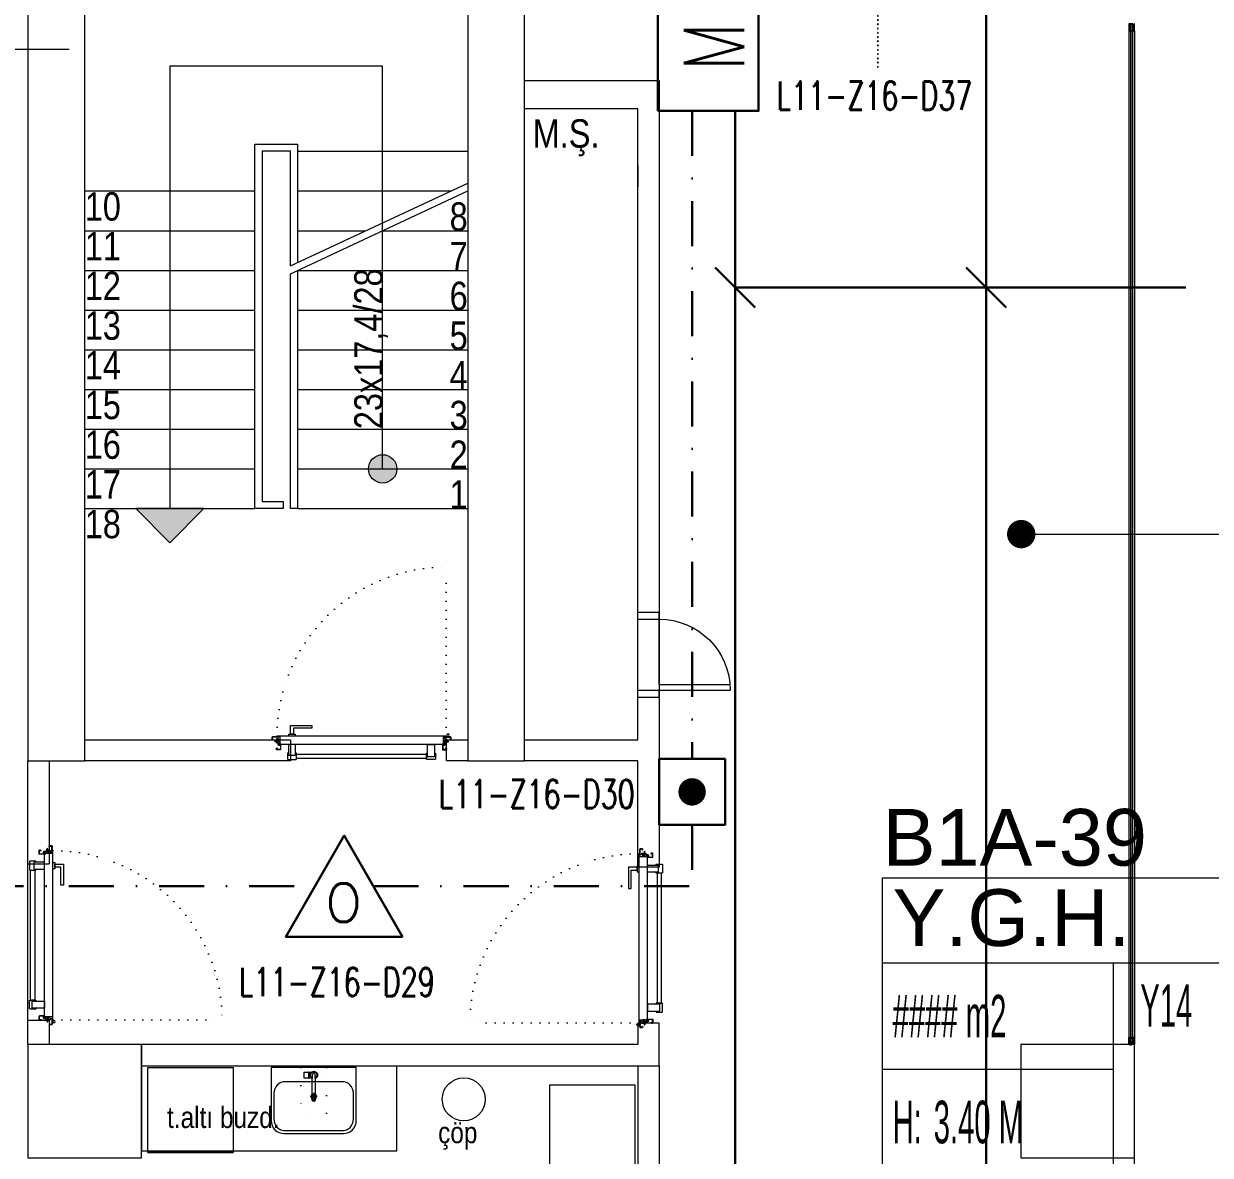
# Model space of a CAD drawing. Header units: metres. Extents: x -19121 to 152404, y -12107 to 29421.
# Drawn here: x 84857 to 85693, y 2402 to 3200 of the extents above; entities that cross this region are included whole.
import ezdxf
from ezdxf.enums import TextEntityAlignment as Align

# ---------------------------------------------------------------- set-up
doc = ezdxf.new("R2010")
doc.units = ezdxf.units.M
doc.header["$LTSCALE"] = 50
doc.header["$MEASUREMENT"] = 0
doc.linetypes.add('DASHDOT', pattern=[25.4, 12.7, -6.35, 0, -6.35])
doc.linetypes.add('DOT2', pattern=[0.125, 0, -0.125])
doc.layers.get('0').update_dxf_attribs({"color": 9, "lineweight": 9})
for name, color, linetype, lineweight in [('0 @ 1', 9, 'Continuous', 9), ('00', 9, 'Continuous', 9), ('01', 9, 'Continuous', 9), ('05', 9, 'Continuous', 9), ('06D', 9, 'Continuous', 9), ('10', 9, 'Continuous', 9), ('14', 9, 'Continuous', 9), ('15', 9, 'Continuous', 9), ('19', 9, 'Continuous', 9), ('20', 9, 'DOT2', 9), ('21', 9, 'Continuous', 9), ('21_mahal200', 9, 'Continuous', 9), ('25', 9, 'Continuous', 9), ('E-DEDEKTÖR NUMARALARI', 20, 'Continuous', 30), ('E-KABLO', 7, 'Continuous', 30), ('E-OPTİK DUMAN DEDEKTÖRÜ', 7, 'Continuous', 30), ('E-YANGIN İHBAR BUTONU', 7, 'Continuous', 30), ('E-YAZI', 7, 'Continuous', 30)]:
    doc.layers.add(name, color=color, linetype=linetype, lineweight=lineweight)
doc.styles.add('Arial', font='arial.ttf', dxfattribs={"height": 2.5})
doc.styles.add('E-YAZI', font='txttw.shx', dxfattribs={"height": 200})
doc.styles.add('MuuM_TEXT-ITALIC', font='ARIALNI.TTF')
doc.styles.add('MuuM_TEXT-STANDART', font='ARIALN.TTF')
doc.dimstyles.new('MuuM_DIM200', dxfattribs={"dimscale": 20, "dimtxt": 2, "dimasz": 1, "dimexe": 1, "dimexo": 1, "dimgap": 1, "dimtad": 1, "dimdec": 1, "dimrnd": 0.5, "dimdsep": 46, "dimtxsty": 'MuuM_TEXT-STANDART', "dimblk": 'ARCHTICK', "dimcen": 0, "dimdle": 0.15, "dimclrd": 256, "dimclre": 256, "dimclrt": 256, "dimadec": 0, "dimazin": 0, "dimtfac": 5, "dimtdec": 1, "dimtix": 1, "dimtmove": 2, "dimatfit": 3, "dimldrblk": 'DOT', "dimfxl": 3, "dimfxlon": 1, "dimtolj": 1, "dimlwd": -1, "dimlwe": -1, "dimarcsym": 0})
pattern_1 = [(225, (-604.72494, -2171.82614), (-0.0883883476, 0.0883883476), []), (135, (-604.72494, -2171.82614), (0.0883883476, 0.0883883476), [])]

# ---------------------------------------------------------------- blocks, each defined once
blk = doc.blocks.new('100_OPTİK DUMAN DEDEKTÖRÜ 085')
at = {"layer": 'E-OPTİK DUMAN DEDEKTÖRÜ', "color": 4}
blk.add_lwpolyline([(2.059, 0), (0, 3.566), (-2.059, 0)], close=True, dxfattribs=at)
at = {"layer": 'E-OPTİK DUMAN DEDEKTÖRÜ', "color": 3, "style": 'E-YAZI'}
blk.add_text('O', height=1.36, dxfattribs=at).set_placement((-0.022, 1.201), align=Align.MIDDLE)
blk = doc.blocks.new('100_YANGIN İHBAR BUTONU 085')
at = {"layer": 'E-YANGIN İHBAR BUTONU', "color": 4}
blk.add_lwpolyline([(-1.16, -1.16), (-1.16, 1.16), (1.16, 1.16), (1.16, -1.16)], close=True, dxfattribs=at)
at = {"layer": 'E-YANGIN İHBAR BUTONU', "color": 3, "const_width": 0.483}
blk.add_lwpolyline([(-0.242, 0, 1), (0.242, 0, 1)], format="xyb", close=True, dxfattribs=at)
blk = doc.blocks.new('E-MODUL PANOLARI')
at = {"layer": 'E-KABLO', "color": 1}
blk.add_lwpolyline([(-49.03, 66.92), (49.03, 66.92), (49.03, 0), (-49.03, 0)], close=True, dxfattribs=at)
at = {"layer": 'E-KABLO', "color": 1, "style": 'E-YAZI', "width": 0.8}
blk.add_text('MP', height=40, dxfattribs=at).set_placement((-22.97, 9.54))
blk = doc.blocks.new('p-kolon_80x80')
blk.add_lwpolyline([(-40, -40), (40, -40), (40, 40), (-40, 40)], close=True)
blk = doc.blocks.new('1.Bod.Ara.Sitatik Elk')
at = {"layer": '01'}
blk.add_lwpolyline([(900, -5950), (900, -5950), (900, -5950), (900, -5400), (1170, -5400), (1170, -5950), (1170, -5950), (1170, -5950), (1210, -5950), (1210, -5350), (860, -5350), (860, -5950), (900, -5950)], dxfattribs=at)
for p in [(900, -6190), (1600, -6190)]:
    blk.add_blockref('p-kolon_80x80', p, dxfattribs=at)
blk = doc.blocks.new('0_roomno2')
blk.add_lwpolyline([(19.375, -10.5), (0, -10.5), (0, 0), (19.375, 0)], close=True)
for points in [[(0, -3), (19.375, -3)], [(8.125, -3), (8.125, -10.5)], [(11.875, -3), (11.875, -10.5)], [(15.625, -3), (15.625, -10.5)], [(0, -6.75), (8.125, -6.75)]]:
    blk.add_lwpolyline(points)
at = {"style": 'MuuM_TEXT-STANDART', "width": 0.6}
blk.add_text('H:', height=1.5, dxfattribs=at).set_placement((0.35, -8.608), align=Align.MIDDLE_LEFT)
at = {"style": 'Arial'}
blk.add_attdef('ODANO', (0, 1.17), '', height=2, dxfattribs=at)
blk.add_attdef('MEKANADI', text='', height=2, dxfattribs=at).set_placement((0.35, -3), align=Align.BOTTOM_LEFT)
at = {"style": 'MuuM_TEXT-STANDART', "width": 0.6}
for tag, p in [('YER01', (10, -4.5)), ('TAVAN01', (13.75, -4.5)), ('DUVAR01', (17.5, -4.5)), ('YER02', (10, -6.75)), ('TAVAN02', (13.75, -6.75)), ('DUVAR02', (17.5, -6.75)), ('YER03', (10, -9)), ('TAVAN03', (13.75, -9)), ('DUVAR03', (17.5, -9))]:
    blk.add_attdef(tag, text='', height=1.5, dxfattribs=at).set_placement(p, align=Align.MIDDLE_CENTER)
for tag, p in [('M2', (0.35, -4.875)), ('TEMIZTAVANYUKSEKLIGI', (1.8, -8.608))]:
    blk.add_attdef(tag, text='', height=1.5, dxfattribs=at).set_placement(p, align=Align.MIDDLE_LEFT)
blk = doc.blocks.new('_ArchTick')
at = {"color": 0, "linetype": 'ByBlock', "const_width": 0.15}
blk.add_lwpolyline([(-0.5, -0.5), (0.5, 0.5)], dxfattribs=at)
blk = doc.blocks.new('_Dot')
at = {"color": 0, "linetype": 'ByBlock', "lineweight": -2}
blk.add_line((-0.5, 0), (-1, 0), dxfattribs=at)
at = {"color": 0, "linetype": 'ByBlock', "const_width": 0.5}
blk.add_lwpolyline([(-0.25, 0, 1), (0.25, 0, 1)], format="xyb", close=True, dxfattribs=at)
blk = doc.blocks.new('*U19')
at = {"ltscale": 15}
for p, q in [((-24.9, 0.9), (-25.7, 0)), ((-24.9, -0.9), (-25.7, 0)), ((-22.9, 1.5), (-24.9, 0.9)), ((-22.9, 1.5), (-22.9, -1.5)), ((-21.2, -2.7), (-18.1, 2.8)), ((-21, -2.7), (-17.9, 2.7)), ((-19.7, -2.7), (-16.6, 2.8)), ((-19.5, -2.7), (-16.4, 2.7)), ((-18.5, 1.5), (-18.3, 2)), ((-18.2, -2.7), (-15.1, 2.8)), ((-18, -2.7), (-14.9, 2.7)), ((-17, 1.5), (-16.8, 2)), ((-16.7, -2.7), (-13.6, 2.8)), ((-16.5, -2.7), (-13.4, 2.7)), ((-15.5, 1.5), (-15.3, 2)), ((-15.2, -2.7), (-12.1, 2.8)), ((-15, -2.7), (-11.9, 2.7)), ((-14, 1.5), (-13.8, 2)), ((-13.7, -2.7), (-10.6, 2.8)), ((-13.5, -2.7), (-10.4, 2.7)), ((-12.5, 1.5), (-12.3, 2)), ((-12.2, -2.7), (-9.1, 2.8)), ((-12, -2.7), (-8.9, 2.7)), ((-11, 1.5), (-10.8, 2)), ((-10.7, -2.7), (-7.6, 2.8)), ((-10.5, -2.7), (-7.4, 2.7)), ((-9.5, 1.5), (-9.3, 2)), ((-9.2, -2.7), (-6.1, 2.8)), ((-9, -2.7), (-5.9, 2.7)), ((-8, 1.5), (-7.8, 2)), ((-7.7, -2.7), (-4.6, 2.8)), ((-7.5, -2.7), (-4.4, 2.7)), ((-6.5, 1.5), (-6.3, 2)), ((-6.2, -2.7), (-3.1, 2.8)), ((-6, -2.7), (-2.9, 2.7)), ((-5, 1.5), (-4.8, 2)), ((-4.7, -2.7), (-1.6, 2.8)), ((-4.5, -2.7), (-1.4, 2.7)), ((-3.5, 1.5), (-3.3, 2)), ((-2, 1.5), (-1.8, 2)), ((-0.5, 4.2), (-1.5, 1.5)), ((0, 0.5), (-0.6, 0.5)), ((-24.9, -0.9), (-22.9, -1.5)), ((-8.6, -1.5), (-22.9, -1.5)), ((-21.2, -2.7), (-20.9, -1.5)), ((-20.3, -1.5), (-19.1, -1.5)), ((-19.7, -2.7), (-19.4, -1.5)), ((-18.8, -1.5), (-17.6, -1.5)), ((-18.2, -2.7), (-17.9, -1.5)), ((-17.3, -1.5), (-16.1, -1.5)), ((-16.7, -2.7), (-16.4, -1.5)), ((-15.8, -1.5), (-14.6, -1.5)), ((-15.2, -2.7), (-14.9, -1.5)), ((-14.3, -1.5), (-13.1, -1.5)), ((-13.7, -2.7), (-13.4, -1.5)), ((-12.8, -1.5), (-11.6, -1.5)), ((-12.2, -2.7), (-11.9, -1.5)), ((-11.3, -1.5), (-10.1, -1.5)), ((-10.7, -2.7), (-10.4, -1.5)), ((-9.8, -1.5), (-8.6, -1.5)), ((-9.2, -2.7), (-8.9, -1.5)), ((-8.3, -1.5), (-7.1, -1.5)), ((-7.7, -2.7), (-7.4, -1.5)), ((-6.8, -1.5), (-5.6, -1.5)), ((-6.2, -2.7), (-5.9, -1.5)), ((-5.3, -1.5), (-4.1, -1.5)), ((-4.7, -2.7), (-4.4, -1.5)), ((-3.8, -1.5), (-2.1, -1.5)), ((-0.5, -4.2), (-1.5, -1.5)), ((0, -0.5), (-0.6, -0.5))]:
    blk.add_line(p, q, dxfattribs=at)
for p, q in [((-6.9, 1.5), (-22.9, 1.5)), ((-17.4, 1.5), (-18.6, 1.5)), ((-15.9, 1.5), (-17.1, 1.5)), ((-14.4, 1.5), (-15.6, 1.5)), ((-12.9, 1.5), (-14.1, 1.5)), ((-11.4, 1.5), (-12.6, 1.5)), ((-9.9, 1.5), (-11.1, 1.5)), ((-8.4, 1.5), (-9.6, 1.5)), ((-6.9, 1.5), (-8.1, 1.5)), ((-5.4, 1.5), (-6.6, 1.5)), ((-3.9, 1.5), (-5.1, 1.5)), ((-2.4, 1.5), (-3.6, 1.5)), ((-1.5, 1.5), (-2.1, 1.5)), ((0, 0.5), (0, 4.1)), ((-1.5, -1.5), (-2.1, -1.5)), ((0, -0.5), (0, -4.1))]:
    blk.add_line(p, q)
for centre, radius, start, end in [((-26, 3.9), 3.92, 274.361, 322.10246), ((-26, -3.9), 3.92, 37.89754, 85.639), ((-18, 2.8), 0.0971, 330.32042, 150.32042), ((-16.5, 2.8), 0.0971, 330.32042, 150.32042), ((-15, 2.8), 0.0971, 330.32042, 150.32042), ((-13.5, 2.8), 0.0971, 330.32042, 150.32042), ((-12, 2.8), 0.0971, 330.32042, 150.32042), ((-10.5, 2.8), 0.0971, 330.32042, 150.32042), ((-9, 2.8), 0.0971, 330.32042, 150.32042), ((-7.5, 2.8), 0.0971, 330.32042, 150.32042), ((-6, 2.8), 0.0971, 330.32042, 150.32042), ((-4.5, 2.8), 0.0971, 330.32042, 150.32042), ((-3, 2.8), 0.0971, 330.32042, 150.32042), ((-1.5, 2.8), 0.0971, 330.32042, 150.32042), ((-0.6, 0), 0.486, 90, 270), ((-0.3, 4.1), 0.25, 0, 150.08641), ((-21.1, -2.7), 0.0971, 150.32042, 330.32042), ((-19.6, -2.7), 0.0971, 150.32042, 330.32042), ((-18.1, -2.7), 0.0971, 150.32042, 330.32042), ((-16.6, -2.7), 0.0971, 150.32042, 330.32042), ((-15.1, -2.7), 0.0971, 150.32042, 330.32042), ((-13.6, -2.7), 0.0971, 150.32042, 330.32042), ((-12.1, -2.7), 0.0971, 150.32042, 330.32042), ((-10.6, -2.7), 0.0971, 150.32042, 330.32042), ((-9.1, -2.7), 0.0971, 150.32042, 330.32042), ((-7.6, -2.7), 0.0971, 150.32042, 330.32042), ((-6.1, -2.7), 0.0971, 150.32042, 330.32042), ((-4.6, -2.7), 0.0971, 150.32042, 330.32042), ((-0.3, -4.1), 0.25, 209.91359, 0)]:
    blk.add_arc(centre, radius, start, end, dxfattribs=at)
blk = doc.blocks.new('conta')
at = {"ltscale": 10}
for p, q in [((-2649.9, 5345.5), (-2649.8, 5345.6)), ((-2649.7, 5345.4), (-2649.3, 5345.4)), ((-2649.2, 5345.4), (-2649.1, 5345.5)), ((-2648.8, 5345.1), (-2648.6, 5345.3)), ((-2648.8, 5344.9), (-2648.6, 5345.2)), ((-2648.6, 5345.3), (-2648.6, 5345.3)), ((-2649.9, 5344.5), (-2649.8, 5344.3)), ((-2649.8, 5344.3), (-2649.7, 5344.3)), ((-2649, 5344), (-2648.8, 5343.8)), ((-2648.9, 5344.1), (-2648.7, 5343.9)), ((-2648.7, 5343.8), (-2648.7, 5343.8))]:
    blk.add_line(p, q, dxfattribs=at)
for centre, radius, start, end in [((-2649.8, 5345.5), 0.05, 140.6345, 188.9372), ((-2653, 5345), 3.19, 350.4674, 8.9372), ((-2649.7, 5345.6), 0.0696, 22.2428, 159.258), ((-2650.9, 5345), 1.24, 340.3382, 16.7772), ((-2649.7, 5345.4), 0.03, 90, 196.7772), ((-2649.3, 5345.5), 0.05, 270, 303.0062), ((-2649.1, 5345.5), 0.03, 4.7972, 123.0062), ((-2651.2, 5344.8), 2.33, 7.5897, 18.7951), ((-2649, 5345.6), 0.05, 18.7951, 42.1429), ((-2650.2, 5345), 1.27, 338.7066, 23.0418), ((-2648.8, 5345.1), 0.05, 187.5897, 322.7347), ((-2648.6, 5345.3), 0.05, 52.7347, 142.7347), ((-2648.6, 5345.3), 0.05, 322.7347, 52.7347), ((-2649.9, 5344.5), 0.02, 170.4674, 213.7451), ((-2649.7, 5344.6), 0.03, 160.3382, 273.2666), ((-2649.6, 5341.5), 3.01, 80.4362, 93.2666), ((-2649.2, 5344.1), 0.231, 353.9571, 81.9004), ((-2649.1, 5344.5), 0.03, 260.4362, 338.7066), ((-2648.9, 5344.1), 0.1, 173.9571, 217.2653), ((-2658.2, 5345.2), 9.36, 353.6857, 357.8537), ((-2648.8, 5344.2), 0.1, 173.6857, 217.2653), ((-2648.8, 5344.8), 0.05, 142.7347, 180.2669), ((-2648.7, 5343.8), 0.05, 217.2653, 307.2653), ((-2648.7, 5343.8), 0.05, 307.2653, 37.2653)]:
    blk.add_arc(centre, radius, start, end, dxfattribs=at)
for points, knots in [([(-2649, 5345.6), (-2649, 5345.6), (-2649.1, 5345.7), (-2649.2, 5345.4), (-2649.3, 5345.7), (-2649.4, 5345.5), (-2649.5, 5345.7), (-2649.6, 5345.5), (-2649.7, 5345.6), (-2649.7, 5345.6)], [0.0086373, 0.0086373, 0.0086373, 0.0086373, 0.1097304, 0.3133405, 0.4430081, 0.5658764, 0.7165186, 0.8527974, 0.9648495, 0.9648495, 0.9648495, 0.9648495]), ([(-2649.7, 5344.3), (-2649.7, 5344.3), (-2649.7, 5344.5), (-2649.6, 5344.3), (-2649.3, 5344.4), (-2649.2, 5344.4), (-2649.2, 5344.4)], [0, 0, 0, 0, 0.1008757, 0.3841126, 0.5436166, 0.6906785, 0.6906785, 0.6906785, 0.6906785])]:
    blk.add_open_spline(points, degree=3, knots=knots, dxfattribs=at)
blk = doc.blocks.new('p-yn_sackasa')
at = {"layer": '10', "linetype": 'Continuous'}
for p, q in [((-2.19, 0), (-2.19, -0.15)), ((0, 6.16), (0, 6.9)), ((0.01, 6.9), (0.01, 6.15)), ((0.14, 6.9), (0.14, 6.16)), ((0.15, 6.9), (0.15, 6.16)), ((2.69, 7.16), (0.26, 7.16)), ((2.69, 7.15), (0.26, 7.15)), ((2.69, 7.02), (0.26, 7.02)), ((0.26, 7.01), (2.69, 7.01)), ((0.26, 6.05), (0.76, 6.05)), ((0.75, 6.04), (0.26, 6.04)), ((0.26, 5.91), (0.75, 5.91)), ((0.76, 5.9), (0.26, 5.9)), ((0.67, -0.71), (0.67, 2.27)), ((0.69, -0.71), (0.69, 2.27)), ((0.75, 5.91), (0.75, 6.04)), ((0.76, 5.9), (0.76, 6.05)), ((0.81, -0.71), (0.81, 2.27)), ((0.83, -0.71), (0.83, 2.27)), ((0.92, 2.33), (0.95, 2.32)), ((0.93, 2.34), (0.95, 2.33)), ((1.01, 2.46), (0.99, 2.47)), ((0.99, 2.46), (1.01, 2.45)), ((1.11, 2.52), (1.11, 3.73)), ((1.12, 2.52), (1.12, 3.73)), ((1.25, 3.73), (1.25, 2.52)), ((1.26, 2.52), (1.26, 3.73)), ((1.37, 3.98), (2.49, 3.98)), ((2.49, 3.97), (1.37, 3.97)), ((1.37, 3.84), (2.49, 3.84)), ((2.49, 3.83), (1.37, 3.83)), ((2.6, 3.69), (2.5, 3.36)), ((2.51, 3.35), (2.61, 3.69)), ((2.73, 3.65), (2.63, 3.32)), ((2.74, 3.64), (2.64, 3.31)), ((2.8, 3.29), (2.8, 6.9)), ((2.81, 3.29), (2.81, 6.9)), ((2.94, 3.29), (2.94, 6.9)), ((2.95, 3.29), (2.95, 6.9)), ((-2.95, -0.25), (-2.95, -1.75)), ((-2.94, -1.75), (-2.94, -0.25)), ((-2.81, -0.25), (-2.81, -1.75)), ((-2.8, -0.25), (-2.8, -1.75)), ((-2.19, 0), (-2.7, 0)), ((-2.2, -0.01), (-2.7, -0.01)), ((-2.2, -0.14), (-2.7, -0.14)), ((-2.19, -0.15), (-2.7, -0.15)), ((1.01, -1.85), (-2.7, -1.85)), ((1.01, -1.86), (-2.7, -1.86)), ((-2.7, -1.99), (1.01, -1.99)), ((1.01, -2), (-2.7, -2)), ((-2.2, -0.14), (-2.2, -0.01)), ((0.92, -0.77), (0.95, -0.76)), ((0.93, -0.78), (0.95, -0.77)), ((0.99, -0.89), (1.01, -0.88)), ((1.01, -0.89), (0.99, -0.91)), ((1.11, -0.96), (1.11, -1.75)), ((1.12, -0.96), (1.12, -1.75)), ((1.25, -0.96), (1.25, -1.75)), ((1.26, -0.96), (1.26, -1.75))]:
    blk.add_line(p, q, dxfattribs=at)
for points in [[(0.15, 2.14), (0.67, 2.14), (0.67, -0.54), (0.15, -0.54)], [(0.15, 2.14), (0.41, 2.14), (0.41, -0.54), (0.15, -0.54)]]:
    blk.add_lwpolyline(points, close=True, dxfattribs=at)
for centre, radius, start, end in [((0.26, 6.9), 0.261, 90, 180), ((0.26, 6.16), 0.261, 180, 270), ((0.26, 6.9), 0.249, 90, 180), ((0.26, 6.16), 0.249, 181.34499, 271.35021), ((0.26, 6.9), 0.122, 90, 180), ((0.26, 6.16), 0.122, 180, 270), ((0.26, 6.9), 0.11, 90, 180), ((0.26, 6.16), 0.11, 180, 270), ((0.89, 2.27), 0.219, 63.21528, 180), ((0.89, 2.27), 0.206, 63.21689, 180), ((0.89, 2.27), 0.0801, 63.21502, 180), ((0.89, 2.27), 0.0674, 63.21445, 180), ((1.04, 2.52), 0.206, 243.2197, 0), ((1.04, 2.52), 0.219, 243.21479, 0), ((1.04, 2.52), 0.0801, 243.22028, 0), ((1.04, 2.52), 0.0674, 243.21287, 0), ((1.37, 3.73), 0.253, 90, 180), ((1.37, 3.73), 0.24, 90, 180), ((1.37, 3.73), 0.114, 90, 180), ((1.37, 3.73), 0.101, 90, 180), ((2.49, 3.72), 0.261, 342.86025, 90), ((2.49, 3.72), 0.249, 342.86129, 90), ((2.49, 3.72), 0.122, 342.86074, 90), ((2.49, 3.72), 0.11, 342.86215, 90), ((2.72, 3.29), 0.232, 162.8601, 0), ((2.72, 3.29), 0.219, 162.86127, 0), ((2.72, 3.29), 0.0927, 162.86053, 0), ((2.72, 3.29), 0.0801, 162.86241, 0), ((2.69, 6.9), 0.261, 0, 90), ((2.69, 6.9), 0.249, 0, 90), ((2.69, 6.9), 0.122, 0, 90), ((2.69, 6.9), 0.11, 0, 90), ((-2.7, -0.25), 0.253, 90, 180), ((-2.7, -1.75), 0.253, 180, 270), ((-2.7, -0.25), 0.24, 90, 180), ((-2.7, -1.75), 0.24, 180, 270), ((-2.7, -0.25), 0.114, 90, 180), ((-2.7, -1.75), 0.114, 180, 270), ((-2.7, -0.25), 0.101, 90, 180), ((-2.7, -1.75), 0.101, 180, 270), ((0.89, -0.71), 0.219, 180, 296.78496), ((0.89, -0.71), 0.206, 180, 296.78515), ((0.89, -0.71), 0.0801, 180, 296.78498), ((0.89, -0.71), 0.0674, 180, 180.52454), ((0.89, -0.71), 0.0674, 180, 296.78713), ((1.04, -0.96), 0.219, 0, 116.78545), ((1.04, -0.96), 0.206, 0, 116.78362), ((1.04, -0.96), 0.0801, 0, 116.78105), ((1.04, -0.96), 0.0674, 0, 116.78713), ((1.01, -1.75), 0.114, 270, 0), ((1.01, -1.75), 0.24, 270, 0), ((1.01, -1.75), 0.101, 270, 0), ((1.01, -1.75), 0.253, 270, 0)]:
    blk.add_arc(centre, radius, start, end, dxfattribs=at)
at = {"layer": '10', "xscale": 0.0842696629213483, "yscale": 0.0842696629213483, "zscale": 0.0842696629213483}
blk.add_blockref('*U19', (0.95, 1.35), dxfattribs=at)
at = {"layer": '14', "xscale": -0.7887640449438696, "yscale": 0.7887640449438696, "zscale": 0.7887640449438204, "rotation": 90}
blk.add_blockref('conta', (4217.78, -2086.42), dxfattribs=at)
blk = doc.blocks.new('*U373')
at = {"layer": '06D'}
for points in [[(8.5, 9.56), (7.87, 9.56), (7.87, 13.56, -0.414214), (8.25, 13.93), (13.75, 13.93, -0.414214), (14.12, 13.56), (14.12, 9.56), (13.5, 9.56)], [(111.5, 9.56), (112.12, 9.56), (112.12, 13.56, 0.414214), (111.75, 13.93), (106.25, 13.93, 0.414214), (105.87, 13.56), (105.87, 9.56), (106.5, 9.56)]]:
    blk.add_lwpolyline(points, format="xyb", dxfattribs=at)
for points in [[(8.5, 10.94), (13.5, 10.94), (13.5, 3.44), (8.5, 3.44)], [(105.87, 13.31), (14.12, 13.31), (14.12, 10.18), (105.87, 10.18)], [(111.5, 12.06), (106.5, 12.06), (106.5, 3.44), (111.5, 3.44)]]:
    blk.add_lwpolyline(points, close=True, dxfattribs=at)
for points in [[(8.8, -2.56), (8.8, -3.81), (13.2, -3.81), (13.2, -2.56), (8.8, -2.56)], [(9.87, -3.81), (9.87, -10.06), (24.87, -10.06), (24.87, -8.19), (12.12, -8.19), (12.12, -8.19), (12.12, -3.81), (9.87, -3.81)]]:
    blk.add_lwpolyline(points, dxfattribs=at)
at = {"layer": '10', "ltscale": 10}
for p, q in [((1, 0.68), (2, 1.33)), ((1, 0.68), (2, 1.33)), ((2, 0.28), (1, 0.28)), ((2, 0.28), (1, 0.28)), ((2, 0.08), (1, 0.08)), ((2, 0.08), (1, 0.08)), ((2, 1.76), (2, 1.33)), ((2.3, 1.76), (2, 1.76)), ((2, 1.76), (2, 1.33)), ((2.3, 1.76), (2, 1.76)), ((2, 1.33), (2, -0.17)), ((2, 1.33), (2, -0.17)), ((2.3, -2.19), (2.3, 3.34)), ((2.3, 1.33), (2.3, 1.76)), ((2.3, 1.33), (2.3, 1.76)), ((2.3, -0.17), (2.3, 1.33)), ((2.3, -0.17), (2.3, 1.33)), ((117.6, 3.44), (2.4, 3.44)), ((2.45, -2.29), (2.45, 3.24)), ((117.5, 3.29), (2.5, 3.29)), ((117.55, -2.29), (117.55, 3.24)), ((117.7, -2.19), (117.7, 3.34)), ((117.7, 1.76), (117.7, 0.26)), ((118, 1.76), (117.7, 1.76)), ((117.7, 0.26), (117.7, -0.17)), ((118, 0.26), (118, 1.76)), ((118, 1.51), (119, 1.51)), ((118, 1.31), (119, 1.31)), ((119, 0.91), (118, 0.26)), ((118, -0.17), (118, 0.26)), ((0.3, -2.46), (0.3, -2.34)), ((0.4, -2.24), (2.25, -2.24)), ((119.6, -2.56), (0.4, -2.56)), ((0.45, -2.41), (0.45, -2.39)), ((0.45, -2.39), (2.35, -2.39)), ((119.54, -2.41), (0.45, -2.41)), ((2, -0.17), (2.3, -0.17)), ((2, -0.17), (2.3, -0.17)), ((119.54, -2.39), (117.65, -2.39)), ((117.7, -0.17), (118, -0.17)), ((119.6, -2.24), (117.75, -2.24)), ((119.55, -2.41), (119.55, -2.39)), ((119.7, -2.46), (119.7, -2.34)), ((120.84, -2), (120.84, -2.43)), ((120.84, -2), (120.84, -2.43)), ((121.05, -2), (121.05, -2.43)), ((121.05, -2), (121.05, -2.43)), ((121.22, -2.16), (121.05, -2.16)), ((121.22, -2.16), (121.05, -2.16)), ((121.22, -2.16), (121.22, -2.29)), ((121.22, -2.16), (121.22, -2.29)), ((121.6, -2.73), (121.73, -2.62)), ((121.6, -2.73), (121.73, -2.62))]:
    blk.add_line(p, q, dxfattribs=at)
blk.add_circle((120.95, -3.26), 0.843, dxfattribs=at)
blk.add_circle((120.95, -3.26), 0.843, dxfattribs=at)
for centre, radius, start, end in [((2.44, 3.3), 0.141, 104.92708, 165.07292), ((117.5, 3.24), 0.05, 0, 90), ((117.6, 3.34), 0.1, 0, 90), ((0.4, -2.34), 0.1, 90, 180), ((0.4, -2.46), 0.1, 180, 270), ((0.45, -2.39), 0.005, 90, 180), ((0.45, -2.41), 0.005, 180, 270), ((2.25, -2.19), 0.05, 270, 0), ((2.35, -2.29), 0.1, 270, 0), ((117.65, -2.29), 0.1, 180, 270), ((117.75, -2.19), 0.05, 180, 270), ((119.54, -2.39), 0.005, 0, 90), ((119.54, -2.41), 0.005, 270, 360), ((119.6, -2.34), 0.1, 0, 90), ((119.6, -2.46), 0.1, 270, 0), ((120.42, -2.26), 0.302, 285.55242, 60.03149), ((120.42, -2.26), 0.302, 285.55242, 60.03149), ((120.42, -2.26), 0.428, 336.35197, 37.62095), ((120.42, -2.26), 0.428, 336.35197, 37.62095), ((120.95, -3.26), 1.01, 39.4092, 74.28614), ((120.95, -3.26), 1.01, 39.4092, 74.28614)]:
    blk.add_arc(centre, radius, start, end, dxfattribs=at)
at = {"layer": '20'}
blk.add_lwpolyline([(119.7, -2.4), (119.7, -121.8, -0.414214), (0.3, -2.4, 1)], format="xyb", dxfattribs=at)
blk.add_blockref('p-yn_sackasa', (0, 0))
at = {"xscale": -1}
blk.add_blockref('p-yn_sackasa', (120, 0), dxfattribs=at)
blk = doc.blocks.new('merd-1.ara')
at = {"layer": '19'}
h = blk.add_hatch(color=256, dxfattribs=at)
h.dxf.hatch_style = 1
edge = h.paths.add_edge_path()
edge.add_arc((210, -344), 10, 0, 360)
h = blk.add_hatch(color=256, dxfattribs=at)
h.dxf.hatch_style = 1
h.paths.add_polyline_path([(84, -372), (36, -372), (60, -396.04)])
at = {"layer": '19', "linetype": 'Continuous'}
for points in [[(210, -344), (210, -120), (210, -60), (60, -60), (60, -372)], [(145, -200.74), (145, -120), (125, -120), (125, -120), (125, -367), (140, -367), (140, -372), (120, -372), (120, -367), (120, -115), (120, -115), (150, -115), (150, -198.41)], [(150, -120), (270, -120)], [(0, -148), (120, -148)], [(145, -200.74), (270, -142.41)], [(145, -206.33), (270, -148)], [(150, -148), (258.02, -148)], [(0, -176), (120, -176)], [(150, -176), (198.02, -176)], [(210, -176), (270, -176)], [(0, -204), (120, -204)], [(150, -204), (270, -204)], [(0, -232), (120, -232)], [(150, -232), (270, -232)], [(0, -260), (120, -260)], [(150, -260), (270, -260)], [(0, -288), (120, -288)], [(150, -288), (270, -288)], [(0, -316), (120, -316)], [(150, -316), (270, -316)], [(0, -344), (120, -344)], [(150, -344), (270, -344)], [(0, -372), (120, -372)], [(150, -372), (270, -372)]]:
    blk.add_lwpolyline(points, dxfattribs=at)
at = {"layer": '19'}
for points in [[(145, -206.33), (270, -148)], [(150, -204), (150, -372), (150, -372), (145, -372), (145, -372), (145, -206.33)]]:
    blk.add_lwpolyline(points, dxfattribs=at)
blk.add_lwpolyline([(84, -372), (36, -372), (60, -396.04)], close=True, dxfattribs=at)
blk.add_circle((210, -344), 10, dxfattribs=at)
at = {"layer": '21', "style": 'MuuM_TEXT-STANDART'}
for s, p in [('10', (0, -168.89)), ('11', (0, -196.89)), ('12', (0, -224.89)), ('13', (0, -252.89)), ('14', (0, -280.89)), ('15', (0, -308.89)), ('16', (0, -336.89)), ('17', (0, -364.89)), ('18', (0, -392.89))]:
    blk.add_text(s, height=20, dxfattribs=at).set_placement(p)
for s, p in [('8', (270, -176)), ('7', (270, -204)), ('6', (270, -232)), ('5', (270, -260)), ('4', (270, -288)), ('3', (270, -316)), ('2', (270, -344)), ('1', (270, -372))]:
    blk.add_text(s, height=20, dxfattribs=at).set_placement(p, align=Align.RIGHT)
blk.add_text('23x17,4/28', height=20, rotation=90, dxfattribs=at).set_placement((210, -202.6), align=Align.RIGHT)
blk = doc.blocks.new('A$C6B6E2180')
for points in [[(-2.42, 0), (2.42, 0)], [(0, 2.66), (0, -2.66)]]:
    blk.add_lwpolyline(points)
for radius in [2, 1]:
    blk.add_circle((0, 0), radius)
blk = doc.blocks.new('p-batarya uno')
at = {"linetype": 'Continuous', "elevation": 5.3}
blk.add_lwpolyline([(1959.69, 13727.45), (1962.73, 13727.45), (1962.83, 13727.49), (1962.88, 13727.6), (1962.95, 13729.55), (1962.88, 13731.5), (1962.83, 13731.6), (1962.73, 13731.65), (1959.69, 13731.65), (1959.65, 13731.57), (1959.65, 13731.52), (1959.41, 13731.55), (1959.35, 13731.55), (1959.25, 13731.65), (1957.79, 13731.65), (1957.49, 13731.89), (1956.84, 13732.15), (1956.4, 13732.22), (1956.15, 13732.25), (1955.46, 13732.15), (1954.81, 13731.89), (1954.25, 13731.45), (1953.81, 13730.89), (1953.55, 13730.24), (1953.45, 13729.55), (1953.55, 13728.86), (1953.81, 13728.21), (1954.25, 13727.65), (1954.81, 13727.21), (1955.05, 13727.11), (1955.05, 13712.11), (1955.09, 13711.84), (1955.2, 13711.58), (1955.37, 13711.36), (1955.6, 13711.19), (1955.87, 13711.09), (1956.15, 13711.05), (1956.43, 13711.09), (1956.7, 13711.19), (1956.93, 13711.36), (1957.1, 13711.58), (1957.21, 13711.84), (1957.25, 13712.11), (1957.25, 13712.3), (1957.25, 13712.43), (1957.25, 13712.66), (1957.25, 13713.02), (1957.25, 13713.51), (1957.25, 13714.13), (1957.25, 13727.11), (1957.49, 13727.21), (1957.79, 13727.45), (1959.25, 13727.45), (1959.35, 13727.55), (1959.41, 13727.55), (1959.65, 13727.57), (1959.65, 13727.52), (1959.69, 13727.45)], close=True, dxfattribs=at)
at = {"linetype": 'Continuous'}
blk.add_lwpolyline([(1955.05, 13727.11), (1955.05, 13729.57), (1955.09, 13729.84), (1955.19, 13730.1), (1955.37, 13730.33), (1955.6, 13730.5), (1955.86, 13730.61), (1956.15, 13730.65), (1956.43, 13730.6), (1956.7, 13730.5), (1956.93, 13730.33), (1957.1, 13730.1), (1957.21, 13729.84), (1957.25, 13729.57), (1957.25, 13729.26), (1957.25, 13728.92), (1957.25, 13727.11)], dxfattribs=at)
for points, elevation in [([(1959.25, 13731.65), (1959.25, 13727.45)], 5.3), ([(1959.35, 13727.55), (1959.35, 13731.55)], 5.31), ([(1959.41, 13731.55), (1959.41, 13727.55)], 5.31), ([(1959.69, 13731.65), (1959.72, 13731.57), (1959.74, 13731.45), (1959.75, 13731.36), (1959.76, 13731.25), (1959.78, 13731.01), (1959.81, 13730.55), (1959.82, 13730.06), (1959.83, 13729.55), (1959.82, 13729.06), (1959.81, 13728.54), (1959.79, 13728.16), (1959.78, 13728.09), (1959.76, 13727.84), (1959.75, 13727.74), (1959.74, 13727.65), (1959.73, 13727.58), (1959.72, 13727.52), (1959.69, 13727.45)], 5.3)]:
    blk.add_lwpolyline(points, dxfattribs=dict(at, elevation=elevation))
blk.add_arc((1956.15, 13729.55), 2.25, 299.26757, 240.73242, dxfattribs=at)
blk = doc.blocks.new('shift lavabo plan-60cm')
at = {"ltscale": 2}
for points in [[(0, 0), (60, 0), (60, -37.5, -0.414214), (51, -46.5), (9, -46.5, -0.414214), (0, -37.5)], [(10, -10), (50, -10, -0.414214), (58, -18), (58, -36.5, -0.414214), (50, -44.5), (10, -44.5, -0.414214), (2, -36.5), (2, -18, -0.414214)]]:
    blk.add_lwpolyline(points, format="xyb", close=True, dxfattribs=at)
at = {"layer": '20', "linetype": 'DOT2', "ltscale": 2}
blk.add_lwpolyline([(21, 0), (39, 0), (39, -32.23, -0.414214), (36, -35.23), (24, -35.23, -0.414214), (21, -32.23)], format="xyb", close=True, dxfattribs=at)
blk.add_blockref('p-batarya uno', (-1926.15, -13734.9))
at = {"ltscale": 2}
blk.add_blockref('A$C6B6E2180', (30, -20.5), dxfattribs=at)
blk = doc.blocks.new('p-strahle-alüminyumdoğramaprofili')
at = {"layer": '10'}
h = blk.add_hatch(dxfattribs=at)
h.set_pattern_fill('NET', color=256, angle=315, style=0)
h.set_pattern_definition(pattern_1)
h.paths.add_polyline_path([(-4.62, 2.65), (-4.68, 2.65), (-4.72, 2.75), (-4.72, 2.8), (-4.69, 2.8), (-4.69, 2.92), (-4.98, 2.92), (-4.98, 2.8), (-4.95, 2.8), (-4.99, 2.65), (-5.08, 2.66), (-5.25, 2.28), (-5.14, 2.28), (-5.14, 2.33), (-4.98, 2.52, 0.2599), (-4.9, 2.28), (-4.66, 2.28, 0.382682)])
h.paths.add_polyline_path([(-4.86, 2.52), (-4.67, 2.52, -2.16717)], flags=16)
h = blk.add_hatch(dxfattribs=at)
h.set_pattern_fill('NET', color=256, angle=315, style=0)
h.set_pattern_definition(pattern_1)
h.paths.add_polyline_path([(-4.62, 0.88), (-4.68, 0.88), (-4.72, 0.77), (-4.72, 0.73), (-4.69, 0.73), (-4.69, 0.6), (-4.98, 0.6), (-4.98, 0.73), (-4.95, 0.73), (-4.99, 0.88), (-5.08, 0.87), (-5.25, 1.24), (-5.14, 1.24), (-5.14, 1.2), (-4.98, 1.01, -0.2599), (-4.9, 1.24), (-4.66, 1.24, -0.382682)])
h.paths.add_polyline_path([(-4.86, 1), (-4.67, 1, 2.16717)], flags=16)
h = blk.add_hatch(dxfattribs=at)
h.set_pattern_fill('NET', color=256, angle=315, style=0)
h.set_pattern_definition([(225, (-608.45214, -2173.53612), (-0.0883883476, 0.0883883476), []), (135, (-608.45214, -2173.53612), (0.0883883476, 0.0883883476), [])])
h.paths.add_polyline_path([(-3.45, 2.28), (-3.45, 2.57), (-4.49, 2.57), (-4.49, 2.28)])
h = blk.add_hatch(dxfattribs=at)
h.set_pattern_fill('NET', color=256, angle=315, style=0)
h.set_pattern_definition([(225, (-608.45214, -2180.04526), (-0.0883883476, 0.0883883476), []), (135, (-608.45214, -2180.04526), (0.0883883476, 0.0883883476), [])])
h.paths.add_polyline_path([(-3.45, 0.93), (-3.45, 1.24), (-4.49, 1.24), (-4.49, 0.93)])
h = blk.add_hatch(dxfattribs=at)
h.set_pattern_fill('NET', color=256, angle=315, style=0)
h.set_pattern_definition([(225, (-629.50454, -2177.58922), (-0.0883883476, 0.0883883476), []), (135, (-629.50454, -2177.58922), (0.0883883476, 0.0883883476), [])])
h.paths.add_polyline_path([(0, 0.68), (0, 1.75), (-0.18, 1.75), (-0.18, 0.68)])
for points in [[(-5.08, 2.66), (-5.25, 2.28)], [(-5.09, 0.88), (-5.25, 1.24)], [(-4.98, 2.52), (-5.14, 2.33), (-5.14, 2.28)], [(-4.98, 1.01), (-5.14, 1.2), (-5.14, 1.24)], [(-4.92, 3.6), (-4.92, 3.16), (-4.61, 3.16), (-4.61, 2.87), (-4.52, 2.87), (-4.62, 2.65), (-4.68, 2.65), (-4.72, 2.75), (-4.72, 2.8), (-4.69, 2.8), (-4.69, 3.05), (-4.98, 3.05), (-4.98, 2.8), (-4.95, 2.8), (-4.99, 2.65), (-5.08, 2.66), (-5.07, 3.76), (-0.11, 3.76)], [(-4.69, 2.92), (-4.98, 2.92)], [(-4.71, 0.6), (-4.98, 0.6)], [(-2.83, 0.2), (-2.67, 0.2), (-2.67, -0.04), (-4.87, -0.04), (-4.87, 0.19), (-4.57, 0.19), (-4.57, 0.73), (-2.67, 0.73)], [(-4.52, 2.87), (-4.49, 2.87), (-4.49, 2.26)], [(-4.49, 0.93), (-4.49, 0.93), (-4.49, 1.26)], [(-3.45, 2.26), (-3.45, 2.57)], [(-3.45, 1.26), (-3.45, 0.93)], [(-2.08, 0.93), (-2.08, 2.57)], [(-0.18, 0.68), (0, 0.68), (0, 1.75)], [(-0.18, 1.75), (0, 1.75)]]:
    blk.add_lwpolyline(points, dxfattribs=at)
for points in [[(-0.18, 2.74), (-0.18, 2.21), (0, 2.21), (0, 2.08), (-0.18, 2.08), (-0.18, 0.43), (0, 0.43), (0, 0), (-0.12, 0), (-0.12, -0.24), (-5.09, -0.24), (-5.09, 0.88), (-4.98, 0.88), (-4.94, 0.7), (-4.99, 0.7), (-4.99, 0.33), (-4.71, 0.33), (-4.71, 0.88), (-4.56, 0.88), (-4.52, 0.93), (-1.28, 0.93), (-1.2, 1.22), (-0.9, 1.22), (-0.9, 0.62), (-0.58, 0.62), (-0.58, 2.74)], [(-2.03, 0.78), (-1.35, 0.78), (-1.35, 0.08), (-1.28, 0.04), (-1.28, -0.04), (-2.09, -0.04), (-2.09, 0.1), (-2.03, 0.15)]]:
    blk.add_lwpolyline(points, close=True, dxfattribs=at)
for points in [[(-0.57, 3.26), (-0.57, 3.62), (-4.89, 3.62), (-4.89, 3.65, 0.561743), (-4.97, 3.66, 0.595966), (-4.92, 3.6, -2.204878)], [(-4.67, 2.52), (-4.86, 2.52, 1)], [(-4.67, 1), (-4.86, 1, -1)], [(-4.61, 2.87), (-4.49, 3.45, -0.833203), (-4.18, 3.44, -0.447088)], [(-4.49, 2.57), (-1.23, 2.57, -0.414214), (-0.9, 2.25), (-0.9, 1.22)], [(-4.18, 3.44), (-4.18, 2.99, 0.414214), (-4.07, 2.89), (-0.82, 2.89), (-0.82, 3.62)], [(-2.67, 0.73), (-2.67, 0.32), (-2.83, 0.32, 1), (-2.83, 0.2, -1)], [(-0.11, 3.76), (-0.11, 3.62), (-0.45, 3.62), (-0.45, 3.14, -1), (-0.66, 3.14)], [(-0.66, 3.14, -0.305404), (-0.57, 3.26, -5.773092)]]:
    blk.add_lwpolyline(points, format="xyb", dxfattribs=at)
for centre, radius, start, end in [((-4.73, 2.47), 0.253, 168.66756, 234.12581), ((-4.73, 1.06), 0.253, 125.87419, 191.33244), ((-4.77, 2.44), 0.125, 139.54015, 40.45985), ((-4.77, 1.08), 0.125, 319.54015, 220.45985), ((-4.84, 2.48), 0.273, 305.97376, 36.42893), ((-4.84, 1.04), 0.273, 323.57107, 54.02624)]:
    blk.add_arc(centre, radius, start, end, dxfattribs=at)
blk = doc.blocks.new('0_elevationtarget-p-bk')
h = blk.add_hatch(color=250)
h.paths.add_polyline_path([(1.875, 0, 0.414214), (0, 1.875), (0, 0)])
h.paths.add_polyline_path([(0, 0), (-1.875, 0, 0.414214), (0, -1.875)])
blk.add_line((0, -2.625), (0, 2.625))
blk.add_lwpolyline([(12.453, 0), (-3, 0)])
blk.add_circle((0, 0), 1.875)
at = {"style": 'Arial'}
blk.add_attdef('BITMISKOT', text='', height=2, dxfattribs=at).set_placement((4.5, 0), align=Align.BOTTOM_LEFT)
at = {"style": 'MuuM_TEXT-ITALIC'}
blk.add_attdef('FINISHINGFLOORLEVEL', text='', height=2, dxfattribs=at).set_placement((4.5, -0.592), align=Align.TOP_LEFT)
blk = doc.blocks.new('ttttttttttttt')
for points in [[(3983.49, -30733.6), (3983.49, -30748.6)], [(3988.49, -30733.6), (3983.49, -30733.6)], [(3988.49, -30733.6), (3988.49, -30748.6)], [(4043.49, -30733.6), (4038.49, -30733.6)], [(4038.49, -30733.6), (4038.49, -30748.6)], [(4043.49, -30733.6), (4043.49, -30748.6)], [(3988.49, -30748.6), (3983.49, -30748.6)], [(4034.49, -30748.6), (3988.49, -30748.6)], [(4034.49, -30748.6), (4034.49, -30798.6)], [(4034.49, -30748.6), (4038.49, -30748.6)], [(4043.49, -30748.6), (4038.49, -30748.6)], [(4038.49, -30748.6), (4038.49, -30798.6)]]:
    blk.add_lwpolyline(points)
blk.add_arc((4038.49, -30748.6), 50, 180, 270)
blk = doc.blocks.new('1.Bod.Ara.Mimari Elk')
for p, q in [((940, -6165), (940, -6225)), ((1120, -6225), (1120, -6165)), ((1287.78, -6178.5), (1287.78, -6268.5)), ((940, -6225), (1120, -6225)), ((944.59, -6226.26), (1004.59, -6226.26))]:
    blk.add_line(p, q)
for points in [[(944.59, -6166.26), (1004.59, -6166.26), (1004.59, -6226.26), (944.59, -6226.26)], [(1227.78, -6178.5), (1287.78, -6178.5), (1287.78, -6268.5), (1227.78, -6268.5)]]:
    blk.add_lwpolyline(points, close=True)
blk.add_circle((1167.23, -6188.66), 15.16)
at = {"layer": '00'}
for p, q in [((1640, -6310), (1640, -5430)), ((860, -6022.67), (875, -6022.67)), ((860, -6132.85), (875, -6132.85)), ((1290, -6165), (1290, -6285.17)), ((1305, -6165), (1305, -6285.17))]:
    blk.add_line(p, q, dxfattribs=at)
for points in [[(1210, -5470), (1305, -5470), (1305, -6025), (1290, -6025), (1290, -5950), (1210, -5950), (1210, -5935), (1290, -5935), (1290, -5490), (1210, -5490)], [(1045, -5950), (900, -5950), (900, -5935), (1045, -5935)], [(1170, -5950), (1155, -5950), (1155, -5935), (1170, -5935)], [(1305, -6150), (1305, -6150), (1305, -6135), (1290, -6135), (1290, -6150), (940, -6150), (940, -6165), (1305, -6165), (1305, -6150), (1305, -6150)]]:
    blk.add_lwpolyline(points, close=True, dxfattribs=at)
for points in [[(860, -6136.49), (860, -5950), (875, -5950), (875, -6022.67)], [(875, -6132.85), (875, -6150), (860, -6150), (860, -6132.85)]]:
    blk.add_lwpolyline(points, dxfattribs=at)
at = {"layer": '06D'}
for points in [[(1636, -5435.11), (1636, -6144.94)], [(1640, -5435.11), (1640, -6144.95)]]:
    blk.add_lwpolyline(points, dxfattribs=at)
at = {"layer": '15'}
for points in [[(1637.5, -6147.94), (1637.5, -5432.11)], [(1638.5, -5432.11), (1638.5, -6147.94)]]:
    blk.add_lwpolyline(points, dxfattribs=at)
at = {"layer": '25'}
blk.add_line((1290, -5530), (1290, -5545), dxfattribs=at)
blk.add_blockref('merd-1.ara', (900, -5400))
at = {"xscale": -1, "rotation": 90}
blk.add_blockref('ttttttttttttt', (-29443.6, -1861.51), dxfattribs=at)
at = {"layer": '0 @ 1', "linetype": 'Continuous', "xscale": -1, "rotation": 270}
blk.add_blockref('p-strahle-alüminyumdoğramaprofili', (1636.24, -5430.03), dxfattribs=at)
at = {"layer": '0 @ 1', "linetype": 'Continuous', "rotation": 270}
blk.add_blockref('p-strahle-alüminyumdoğramaprofili', (1636.24, -6150.11), dxfattribs=at)
at = {"layer": '05', "xscale": -1}
blk.add_blockref('shift lavabo plan-60cm', (1091.42, -6166.26), dxfattribs=at)
at = {"layer": '10', "xscale": -1}
for p, rotation in [((1035.15, -5935), 180), ((875, -6012.84), 90)]:
    blk.add_blockref('*U373', p, dxfattribs=dict(at, rotation=rotation))
at = {"layer": '10', "rotation": 270}
blk.add_blockref('*U373', (1293.36, -6015), dxfattribs=at)
at = {"layer": '21'}
ref = blk.add_blockref('0_elevationtarget-p-bk', (640.08, -5448.2), dxfattribs=dict(at, xscale=20, yscale=20, zscale=20))
ref.add_attrib('BITMISKOT', ' -3.90', dxfattribs={"layer": '0', "height": 40, "style": 'Arial'}).set_placement((692.09, -5448.2), align=Align.BOTTOM_LEFT)
ref.add_attrib('FINISHINGFLOORLEVEL', ' -4.00', dxfattribs={"layer": '0', "height": 40, "style": 'MuuM_TEXT-ITALIC'}).set_placement((692.52, -5460.04), align=Align.TOP_LEFT)
at = {"layer": '21_mahal200'}
ref = blk.add_blockref('0_roomno2', (1462.5, -6032.5), dxfattribs=dict(at, xscale=20, yscale=20, zscale=20))
ref.add_attrib('ODANO', 'B1A-39', (1462.5, -6023.86), dxfattribs={"layer": '0', "height": 40, "style": 'Arial'})
ref.add_attrib('MEKANADI', 'Y.G.H.', dxfattribs={"layer": '0', "height": 40, "style": 'Arial'}).set_placement((1469.5, -6092.5), align=Align.BOTTOM_LEFT)
ref.add_attrib('M2', '#### m2', dxfattribs={"layer": '0', "height": 30, "style": 'MuuM_TEXT-STANDART', "width": 0.6}).set_placement((1469.5, -6130), align=Align.MIDDLE_LEFT)
ref.add_attrib('TEMIZTAVANYUKSEKLIGI', '3.40 M', dxfattribs={"layer": '0', "height": 30, "style": 'MuuM_TEXT-STANDART', "width": 0.6}).set_placement((1498.5, -6204.66), align=Align.MIDDLE_LEFT)
ref.add_attrib('YER01', 'Y14', dxfattribs={"layer": '0', "height": 30, "style": 'MuuM_TEXT-STANDART', "width": 0.6}).set_placement((1662.5, -6122.5), align=Align.MIDDLE_CENTER)
ref.add_attrib('TAVAN01', 'T09', dxfattribs={"layer": '0', "height": 30, "style": 'MuuM_TEXT-STANDART', "width": 0.6}).set_placement((1737.5, -6122.5), align=Align.MIDDLE_CENTER)
ref.add_attrib('DUVAR01', 'D07', dxfattribs={"layer": '0', "height": 30, "style": 'MuuM_TEXT-STANDART', "width": 0.6}).set_placement((1812.5, -6122.5), align=Align.MIDDLE_CENTER)
at = {"style": 'MuuM_TEXT-STANDART'}
for s, p in [('t.altı buzd.', (958.05, -6208.88)), ('çöp', (1149.14, -6219.6))]:
    blk.add_text(s, height=15, dxfattribs=at).set_placement(p)
at = {"layer": '21', "style": 'MuuM_TEXT-STANDART'}
blk.add_text('M.Ş.', height=20, dxfattribs=at).set_placement((1215.78, -5517.41))
at = {"layer": '21_mahal200'}
blk.add_leader([(1560.21, -5790), (1703.23, -5790)], dimstyle='MuuM_DIM200', override={"dimasz": 1, "dimfxl": 10}, dxfattribs=at)

msp = doc.modelspace()

# ---------------------------------------------------------------- linework, layer by layer
at = {"layer": 'E-KABLO', "color": 5, "linetype": 'Continuous', "ltscale": 0.05}
for p, q in [((85535.44, 4048.32), (85535.5, 2288.27)), ((85358.57, 2306), (85358.57, 3138.52))]:
    msp.add_line(p, q, dxfattribs=at)
at = {"layer": 'E-KABLO', "color": 6, "linetype": 'DASHDOT', "ltscale": 0.05}
for p, q in [((85328.2, 3138.52), (85328.2, 2681.4)), ((85328.2, 2635), (85328.2, 2591.65)), ((84761.59, 2591.65), (85062.35, 2591.65)), ((85103.52, 2591.65), (85328.2, 2591.65))]:
    msp.add_line(p, q, dxfattribs=at)
at = {"layer": 'E-YAZI', "color": 3}
for p, q in [((85344.43, 3028.08), (85372.71, 2999.8)), ((85521.33, 3028.08), (85549.62, 2999.8)), ((85676.33, 3013.94), (85358.57, 3013.94))]:
    msp.add_line(p, q, dxfattribs=at)

# ---------------------------------------------------------------- block references
for name in ['1.Bod.Ara.Mimari Elk', '1.Bod.Ara.Sitatik Elk']:
    msp.add_blockref(name, (84000, 8630))
at = {"layer": 'E-KABLO', "color": 1, "xscale": 1.063724968549689, "yscale": 1.063724968549689, "zscale": 1.063724968549689, "rotation": 90}
msp.add_blockref('E-MODUL PANOLARI', (85375.11, 3190.68), dxfattribs=at)
at = {"layer": 'E-OPTİK DUMAN DEDEKTÖRÜ', "xscale": 20, "yscale": 20, "zscale": 20}
msp.add_blockref('100_OPTİK DUMAN DEDEKTÖRÜ 085', (85082.93, 2555.99), dxfattribs=at)
at = {"layer": 'E-YANGIN İHBAR BUTONU', "xscale": 20, "yscale": 20, "zscale": 20}
msp.add_blockref('100_YANGIN İHBAR BUTONU 085', (85328.2, 2658.2), dxfattribs=at)

# ---------------------------------------------------------------- texts
at = {"layer": 'E-DEDEKTÖR NUMARALARI', "style": 'E-YAZI', "width": 0.7}
for s, p in [('L11-Z16-D37', (85387.77, 3139.32)), ('L11-Z16-D30', (85149.68, 2646.63)), ('L11-Z16-D29', (85008.77, 2514.08))]:
    msp.add_text(s, height=20, dxfattribs=at).set_placement(p)
at = {"layer": 'E-KABLO', "color": 4, "style": 'E-YAZI', "width": 0.7}
msp.add_text('.............', height=10, rotation=270, dxfattribs=at).set_placement((85458.75, 3207.06))

doc.saveas('drawing.dxf')
